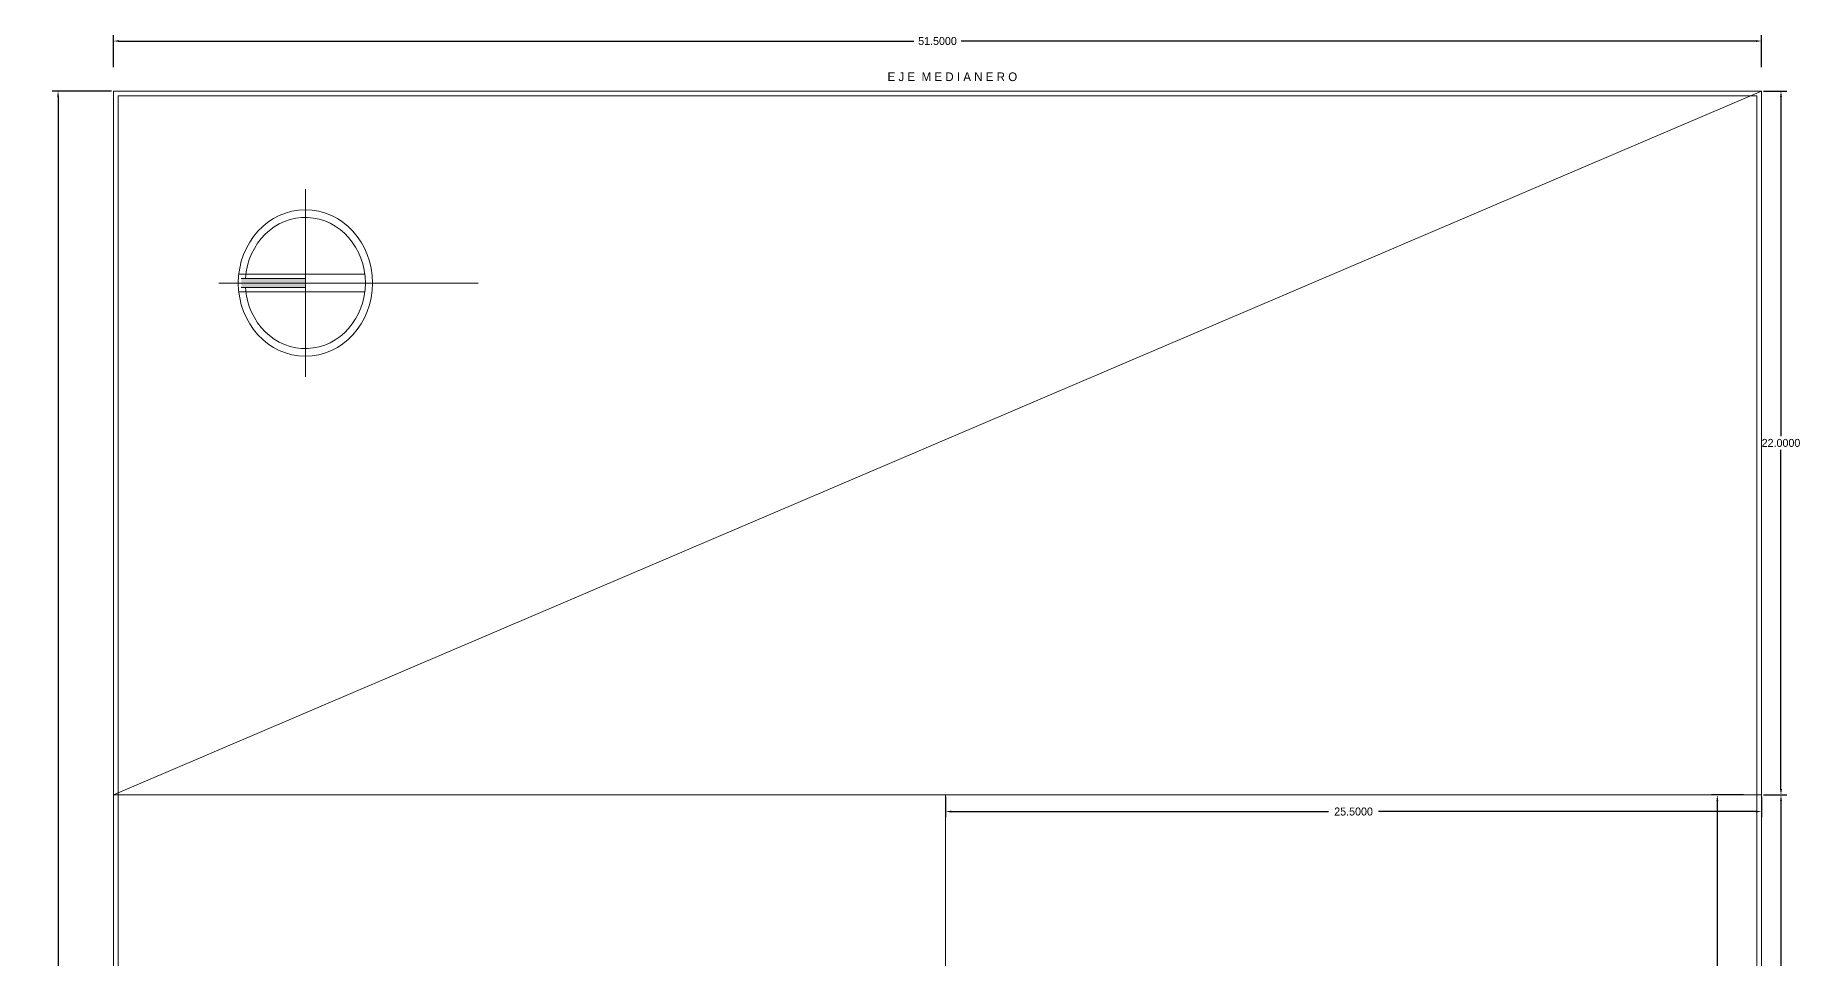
# Model space of a CAD drawing. Header units: millimetres. Extents: x 1972 to 5740, y 370 to 952.
# Drawn here: x 2590.7 to 2645.8, y 634.2 to 663 of the extents above; entities that cross this region are included whole.
import ezdxf

# ---------------------------------------------------------------- set-up
doc = ezdxf.new("R2010")
doc.units = ezdxf.units.MM
doc.header["$LTSCALE"] = 15
doc.layers.add('000 ALE 01', color=1, linetype='Continuous', lineweight=9)
doc.layers.add('SOMBRAS', color=95, linetype='Continuous', lineweight=18)
doc.dimstyles.get("Standard").update_dxf_attribs({"dimtxt": 0.18, "dimasz": 0.18, "dimexe": 0.18, "dimexo": 0.0625, "dimgap": 0.09, "dimtad": 0, "dimtih": 1, "dimtoh": 1, "dimdec": 4, "dimzin": 0, "dimdsep": 46, "dimtxsty": 'Standard', "dimcen": 0.09, "dimadec": 0, "dimazin": 0, "dimtfac": 1, "dimtdec": 4, "dimtofl": 0, "dimtmove": 0, "dimatfit": 3, "dimfxl": 1, "dimtolj": 1, "dimtzin": 0, "dimarcsym": 0})

# ---------------------------------------------------------------- blocks, each defined once
blk = doc.blocks.new('*D132')
at = {"layer": 'Defpoints', "color": 0, "linetype": 'Continuous', "ltscale": 0.001, "transparency": 16777216}
for p in [(2591.372, 661.294), (2593.101, 661.294), (2593.101, 559.294)]:
    blk.add_point(p, dxfattribs=at)
at = {"layer": 'SOMBRAS', "color": 0, "linetype": 'Continuous', "lineweight": -2, "ltscale": 0.001, "transparency": 16777216}
for p, q in [((2593.038, 661.294), (2591.192, 661.294)), ((2591.372, 661.114), (2591.372, 610.509)), ((2591.372, 559.474), (2591.372, 610.079)), ((2593.038, 559.294), (2591.192, 559.294))]:
    blk.add_line(p, q, dxfattribs=at)
at = {"layer": 'SOMBRAS', "color": 0, "linetype": 'Continuous', "ltscale": 0.001, "transparency": 16777216}
for points in [[(2591.342, 661.114), (2591.402, 661.114), (2591.372, 661.294)], [(2591.342, 559.474), (2591.402, 559.474), (2591.372, 559.294)]]:
    blk.add_solid(points, dxfattribs=at)
at = {"layer": 'SOMBRAS', "color": 0, "linetype": 'Continuous', "ltscale": 0.001, "transparency": 16777216, "insert": (2591.372, 610.294), "char_height": 0.25, "attachment_point": 5}
blk.add_mtext('\\A1;102.0000', dxfattribs=at)
blk = doc.blocks.new('NORTE3')
for p, q in [((0, 1.174), (0, -2.344)), ((-0.111, 0.904), (-0.111, -0.807)), ((0.111, 0.904), (0.111, -0.807)), ((-0.058, 0.872), (-0.058, 0)), ((0.058, 0.872), (0.058, 0)), ((-1.166, 0), (1.166, 0))]:
    blk.add_line(p, q)
at = {"const_width": 0.0778}
blk.add_lwpolyline([(-0.911, 0, 1), (0.911, 0, 1)], format="xyb", close=True, dxfattribs=at)
blk.add_arc((0, 0), 0.815, 94.0608, 85.9392)
blk.add_solid([(-0.058, 0), (0.058, 0), (-0.058, 0.872), (0.058, 0.872)])
blk = doc.blocks.new('*D281')
at = {"layer": 'Defpoints', "color": 0, "linetype": 'Continuous', "ltscale": 0.001, "transparency": 16777216}
for p in [(2644.601, 661.294), (2644.601, 639.294), (2645.206, 639.294)]:
    blk.add_point(p, dxfattribs=at)
at = {"layer": 'SOMBRAS', "color": 0, "linetype": 'Continuous', "lineweight": -2, "ltscale": 0.001, "transparency": 16777216}
for p, q in [((2644.663, 661.294), (2645.386, 661.294)), ((2645.206, 661.114), (2645.206, 650.509)), ((2645.206, 639.474), (2645.206, 650.079)), ((2644.663, 639.294), (2645.386, 639.294))]:
    blk.add_line(p, q, dxfattribs=at)
at = {"layer": 'SOMBRAS', "color": 0, "linetype": 'Continuous', "ltscale": 0.001, "transparency": 16777216}
for points in [[(2645.176, 661.114), (2645.236, 661.114), (2645.206, 661.294)], [(2645.176, 639.474), (2645.236, 639.474), (2645.206, 639.294)]]:
    blk.add_solid(points, dxfattribs=at)
at = {"layer": 'SOMBRAS', "color": 0, "linetype": 'Continuous', "ltscale": 0.001, "transparency": 16777216, "insert": (2645.206, 650.294), "char_height": 0.25, "attachment_point": 5}
blk.add_mtext('\\A1;22.0000', dxfattribs=at)
blk = doc.blocks.new('*D282')
at = {"layer": 'Defpoints', "color": 0, "linetype": 'Continuous', "ltscale": 0.001, "transparency": 16777216}
for p in [(2644.601, 662.857), (2593.101, 661.981), (2644.601, 661.981)]:
    blk.add_point(p, dxfattribs=at)
at = {"layer": 'SOMBRAS', "color": 0, "linetype": 'Continuous', "lineweight": -2, "ltscale": 0.001, "transparency": 16777216}
for p, q in [((2593.101, 662.043), (2593.101, 663.037)), ((2644.601, 662.043), (2644.601, 663.037)), ((2593.281, 662.857), (2618.115, 662.857)), ((2644.421, 662.857), (2619.587, 662.857))]:
    blk.add_line(p, q, dxfattribs=at)
at = {"layer": 'SOMBRAS', "color": 0, "linetype": 'Continuous', "ltscale": 0.001, "transparency": 16777216}
for points in [[(2593.281, 662.887), (2593.281, 662.827), (2593.101, 662.857)], [(2644.421, 662.887), (2644.421, 662.827), (2644.601, 662.857)]]:
    blk.add_solid(points, dxfattribs=at)
at = {"layer": 'SOMBRAS', "color": 0, "linetype": 'Continuous', "ltscale": 0.001, "transparency": 16777216, "insert": (2618.851, 662.857), "char_height": 0.25, "attachment_point": 5}
blk.add_mtext('\\A1;51.5000', dxfattribs=at)
blk = doc.blocks.new('*D283')
at = {"layer": 'Defpoints', "color": 0, "linetype": 'Continuous', "ltscale": 0.001, "transparency": 16777216}
for p in [(2644.601, 639.294), (2644.601, 559.294), (2645.206, 559.294)]:
    blk.add_point(p, dxfattribs=at)
at = {"layer": 'SOMBRAS', "color": 0, "linetype": 'Continuous', "lineweight": -2, "ltscale": 0.001, "transparency": 16777216}
for p, q in [((2644.663, 639.294), (2645.386, 639.294)), ((2645.206, 639.114), (2645.206, 599.509)), ((2645.206, 559.474), (2645.206, 599.079)), ((2644.663, 559.294), (2645.386, 559.294))]:
    blk.add_line(p, q, dxfattribs=at)
at = {"layer": 'SOMBRAS', "color": 0, "linetype": 'Continuous', "ltscale": 0.001, "transparency": 16777216}
for points in [[(2645.176, 639.114), (2645.236, 639.114), (2645.206, 639.294)], [(2645.176, 559.474), (2645.236, 559.474), (2645.206, 559.294)]]:
    blk.add_solid(points, dxfattribs=at)
at = {"layer": 'SOMBRAS', "color": 0, "linetype": 'Continuous', "ltscale": 0.001, "transparency": 16777216, "insert": (2645.206, 599.294), "char_height": 0.25, "attachment_point": 5}
blk.add_mtext('\\A1;80.0000', dxfattribs=at)
blk = doc.blocks.new('*D287')
at = {"layer": '000 ALE 01', "color": 0, "lineweight": -2, "transparency": 16777216}
for p, q in [((2619.101, 639.232), (2619.101, 638.593)), ((2619.281, 638.773), (2631.073, 638.773)), ((2644.421, 638.773), (2632.628, 638.773)), ((2644.601, 639.232), (2644.601, 638.593))]:
    blk.add_line(p, q, dxfattribs=at)
at = {"layer": '000 ALE 01', "color": 0, "transparency": 16777216}
for points in [[(2619.281, 638.803), (2619.281, 638.743), (2619.101, 638.773)], [(2644.421, 638.803), (2644.421, 638.743), (2644.601, 638.773)]]:
    blk.add_solid(points, dxfattribs=at)
at = {"layer": 'Defpoints', "color": 0, "transparency": 16777216}
for p in [(2619.101, 639.294), (2644.601, 639.294), (2644.601, 638.773)]:
    blk.add_point(p, dxfattribs=at)
at = {"layer": '000 ALE 01', "color": 0, "transparency": 16777216, "insert": (2631.851, 638.773), "char_height": 0.25, "attachment_point": 5}
blk.add_mtext('\\A1;25.5000', dxfattribs=at)
blk = doc.blocks.new('*D288')
at = {"layer": '000 ALE 01', "color": 0, "lineweight": -2, "transparency": 16777216}
for p, q in [((2644.038, 639.294), (2643.037, 639.294)), ((2643.217, 639.114), (2643.217, 624.609)), ((2643.217, 609.674), (2643.217, 624.179)), ((2644.038, 609.494), (2643.037, 609.494))]:
    blk.add_line(p, q, dxfattribs=at)
at = {"layer": '000 ALE 01', "color": 0, "transparency": 16777216}
for points in [[(2643.187, 639.114), (2643.247, 639.114), (2643.217, 639.294)], [(2643.187, 609.674), (2643.247, 609.674), (2643.217, 609.494)]]:
    blk.add_solid(points, dxfattribs=at)
at = {"layer": 'Defpoints', "color": 0, "transparency": 16777216}
for p in [(2643.217, 639.294), (2644.101, 639.294), (2644.101, 609.494)]:
    blk.add_point(p, dxfattribs=at)
at = {"layer": '000 ALE 01', "color": 0, "transparency": 16777216, "insert": (2643.217, 624.394), "char_height": 0.25, "attachment_point": 5}
blk.add_mtext('\\A1;29.8000', dxfattribs=at)

msp = doc.modelspace()

# ---------------------------------------------------------------- linework, layer by layer
at = {"layer": '000 ALE 01'}
for p, q in [((2593.10081, 639.29417), (2644.60081, 639.29417)), ((2619.10081, 559.29417), (2619.10081, 639.29417))]:
    msp.add_line(p, q, dxfattribs=at)
at = {"layer": 'SOMBRAS', "linetype": 'Continuous', "ltscale": 0.001}
for p, q in [((2593.10081, 559.29417), (2593.10081, 661.29417)), ((2593.10081, 661.29417), (2644.60081, 661.29417)), ((2593.10081, 559.29417), (2593.10081, 661.29417)), ((2593.10081, 661.29417), (2644.60081, 661.29417)), ((2593.10081, 661.29417), (2608.10081, 661.29417)), ((2593.25081, 661.14417), (2644.45081, 661.14417)), ((2644.60081, 661.29417), (2644.60081, 559.29417))]:
    msp.add_line(p, q, dxfattribs=at)
for points in [[(2593.10081, 639.29417), (2644.60081, 661.29417)], [(2593.25081, 661.14417), (2593.25081, 559.29417)], [(2644.45081, 661.14417), (2644.45081, 610.49417)]]:
    msp.add_lwpolyline(points, dxfattribs=at)

# ---------------------------------------------------------------- block references
at = {"layer": 'SOMBRAS', "linetype": 'Continuous', "ltscale": 10, "xscale": 2.513621297243845, "yscale": 2.301256006824133, "zscale": 2.513621297244981, "rotation": 90}
msp.add_blockref('NORTE3', (2599.10081, 655.29417), dxfattribs=at)

# ---------------------------------------------------------------- texts
at = {"layer": 'SOMBRAS', "linetype": 'Continuous', "ltscale": 0.001, "insert": (2617.28941, 661.87554), "char_height": 0.27, "width": 5.5964402, "attachment_point": 1}
msp.add_mtext('E J E  M E D I A N E R O', dxfattribs=at)

# ---------------------------------------------------------------- dimensions: what is measured, and where the dimension line sits
at = {"layer": '000 ALE 01'}
for p1, p2, distance, picture, middle in [((2619.10081, 639.29417), (2644.60081, 639.29417), -0.52149, '*D287', (2631.85081, 638.77268)), ((2644.10081, 609.49417), (2644.10081, 639.29417), 0.88347, '*D288', (2643.21735, 624.39417))]:
    dim = msp.add_aligned_dim(p1=p1, p2=p2, distance=distance, dimstyle='Standard', override={"dimscale": 1, "dimtxt": 0.25}, dxfattribs=at)
    dim.commit()
    dim.dimension.update_dxf_attribs({"geometry": picture, "text_midpoint": middle})
at = {"layer": 'SOMBRAS', "linetype": 'Continuous', "ltscale": 0.001}
for p1, p2, distance, picture, middle in [((2593.10081, 661.98058), (2644.60081, 661.98058), 0.87606, '*D282', (2618.85081, 662.85664)), ((2593.10081, 559.29417), (2593.10081, 661.29417), 1.72925, '*D132', (2591.37157, 610.29417)), ((2644.60081, 661.29417), (2644.60081, 639.29417), 0.60551, '*D281', (2645.20633, 650.29417)), ((2644.60081, 639.29417), (2644.60081, 559.29417), 0.60551, '*D283', (2645.20633, 599.29417))]:
    dim = msp.add_aligned_dim(p1=p1, p2=p2, distance=distance, dimstyle='Standard', override={"dimscale": 1, "dimtxt": 0.25}, dxfattribs=at)
    dim.commit()
    dim.dimension.update_dxf_attribs({"geometry": picture, "text_midpoint": middle})

doc.saveas('drawing.dxf')
